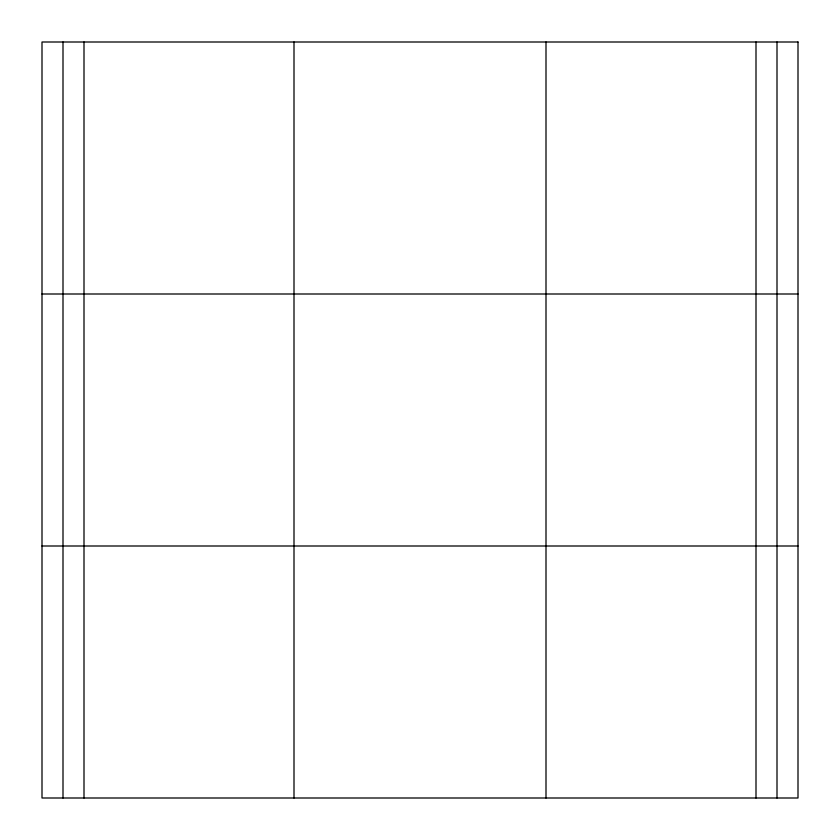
<?xml version="1.0" encoding="UTF-8"?>
<svg xmlns="http://www.w3.org/2000/svg" width="840" height="840" viewBox="0 0 840 840"><rect width="100%" height="100%" fill="white"/><g stroke="black" fill="none" stroke-linecap="round" stroke-linejoin="round"><path stroke-width="1.26" d="M42 294L798 294M42 546L798 546M777 42L777 798M756 42L756 798M546 42L546 798M294 42L294 798M84 42L84 798M63 42L63 798M798 42L42 42L42 798L798 798L798 42"/></g></svg>
